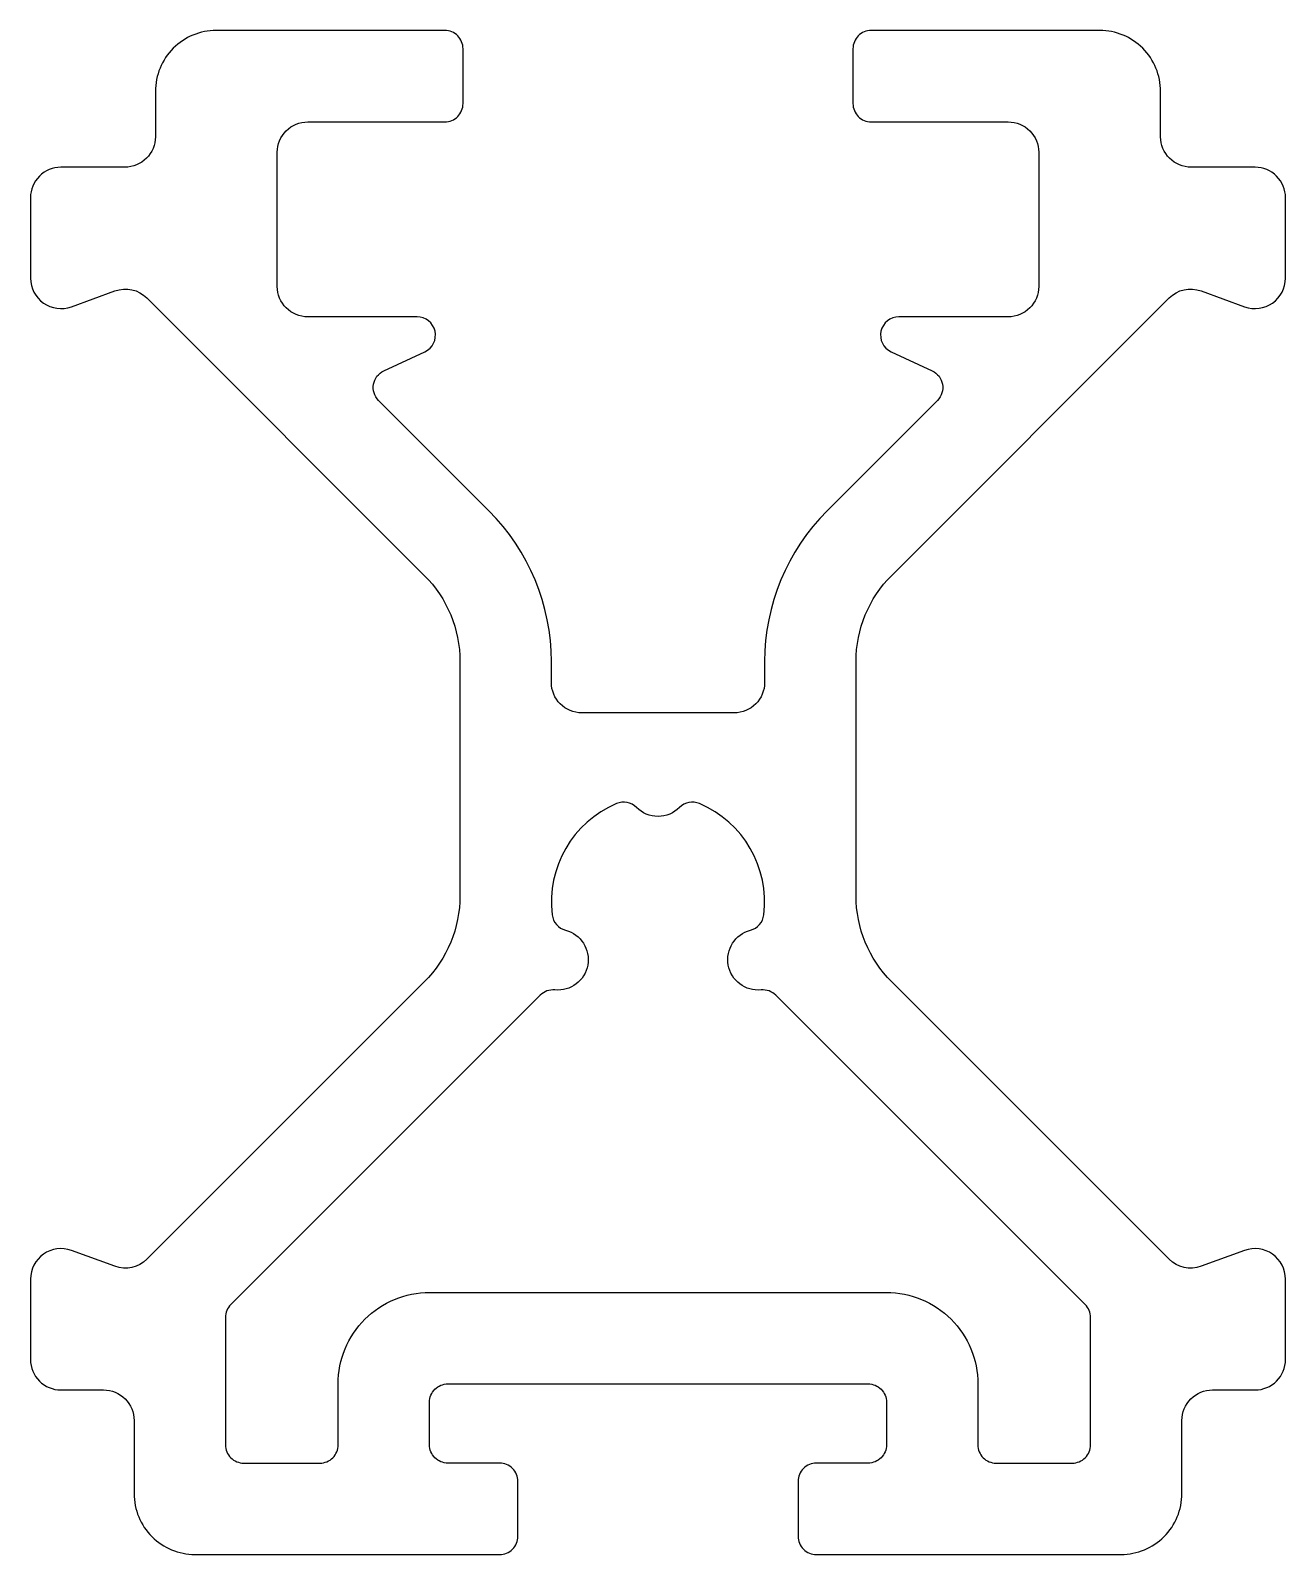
# Model space of a CAD drawing. Extents: x 1017 to 1037.6, y -18.5 to 6.5.
import ezdxf

# ---------------------------------------------------------------- set-up
doc = ezdxf.new("R2010")
doc.units = 0
doc.header["$LTSCALE"] = 15
doc.layers.get('0').update_dxf_attribs({"linetype": 'CONTINUOUS'})

msp = doc.modelspace()

# ---------------------------------------------------------------- linework, layer by layer
for points in [[(1031.765, 0.884, -0.520567), (1031.851, 0.4), (1030.039, -1.411, 0.198912), (1029.014, -3.886), (1029.014, -4.229, -0.414214), (1028.514, -4.729), (1026.014, -4.729, -0.414214), (1025.514, -4.229), (1025.514, -3.886, 0.198912), (1024.489, -1.411), (1022.677, 0.4, -0.520567), (1022.763, 0.884), (1023.438, 1.199, 0.802585), (1023.311, 1.771), (1021.514, 1.771, -0.414214), (1021.014, 2.271), (1021.014, 4.471, -0.414214), (1021.514, 4.971), (1023.764, 4.971, 0.414214), (1024.064, 5.271), (1024.064, 6.171, 0.414214), (1023.764, 6.471), (1020.014, 6.471, 0.414214), (1019.014, 5.471), (1019.014, 4.727, -0.414214), (1018.514, 4.227), (1017.464, 4.227, 0.414214), (1016.964, 3.727), (1016.964, 2.407, 0.520567), (1017.635, 1.937), (1018.351, 2.197, -0.291473), (1018.875, 2.081), (1023.428, -2.472, -0.198912), (1024.014, -3.886), (1024.014, -7.729, -0.198912), (1023.428, -9.143), (1018.875, -13.696, -0.291473), (1018.351, -13.812), (1017.635, -13.552, 0.520567), (1016.964, -14.022), (1016.964, -15.342, 0.414214), (1017.464, -15.842), (1018.164, -15.842, -0.414214), (1018.664, -16.342), (1018.664, -17.542, 0.414214), (1019.664, -18.542), (1024.664, -18.542, 0.414214), (1024.964, -18.242), (1024.964, -17.342, 0.414214), (1024.664, -17.042), (1023.814, -17.042, -0.414214), (1023.514, -16.742), (1023.514, -16.042, -0.414214), (1023.814, -15.742), (1030.714, -15.742, -0.414214), (1031.014, -16.042), (1031.014, -16.742, -0.414214), (1030.714, -17.042), (1029.864, -17.042, 0.414214), (1029.564, -17.342), (1029.564, -18.242, 0.414214), (1029.864, -18.542), (1034.864, -18.542, 0.414214), (1035.864, -17.542), (1035.864, -16.342, -0.414214), (1036.364, -15.842), (1037.064, -15.842, 0.414214), (1037.564, -15.342), (1037.564, -14.022, 0.520567), (1036.893, -13.552), (1036.177, -13.812, -0.291473), (1035.653, -13.696), (1031.1, -9.143, -0.198912), (1030.514, -7.729), (1030.514, -3.886, -0.198912), (1031.1, -2.472), (1035.653, 2.081, -0.291473), (1036.177, 2.197), (1036.893, 1.937, 0.520567), (1037.564, 2.407), (1037.564, 3.727, 0.414214), (1037.064, 4.227), (1036.014, 4.227, -0.414214), (1035.514, 4.727), (1035.514, 5.471, 0.414214), (1034.514, 6.471), (1030.764, 6.471, 0.414214), (1030.464, 6.171), (1030.464, 5.271, 0.414214), (1030.764, 4.971), (1033.014, 4.971, -0.414214), (1033.514, 4.471), (1033.514, 2.271, -0.414214), (1033.014, 1.771), (1031.217, 1.771, 0.802585), (1031.09, 1.199)], [(1032.514, -15.742), (1032.514, -16.742, 0.414214), (1032.814, -17.042), (1034.064, -17.042, 0.414214), (1034.364, -16.742), (1034.364, -14.653, 0.198912), (1034.276, -14.441), (1029.198, -9.363, 0.224039), (1028.957, -9.277, -0.9209), (1028.781, -8.296, 0.305932), (1029.001, -8.043, 0.334729), (1027.947, -6.218, 0.305932), (1027.618, -6.282, -0.414787), (1026.91, -6.282, 0.305932), (1026.581, -6.218, 0.334729), (1025.527, -8.043, 0.305932), (1025.747, -8.296, -0.9209), (1025.571, -9.277, 0.224039), (1025.33, -9.363), (1020.252, -14.441, 0.198912), (1020.164, -14.653), (1020.164, -16.742, 0.414214), (1020.464, -17.042), (1021.714, -17.042, 0.414214), (1022.014, -16.742), (1022.014, -15.742, -0.414214), (1023.514, -14.242), (1031.014, -14.242, -0.414214)]]:
    msp.add_lwpolyline(points, format="xyb", close=True)

doc.saveas('drawing.dxf')
